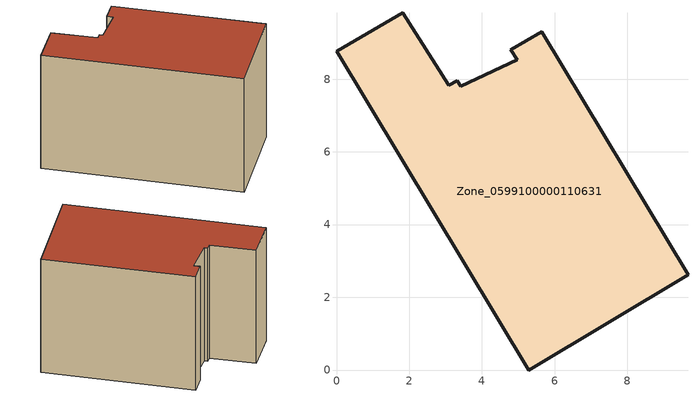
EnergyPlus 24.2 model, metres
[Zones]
Zone_0599100000110631
 floor ground (C_G): 4.8,8.81 5.64,9.3 9.66,2.63 5.28,0 0,8.77 1.82,9.82 3.09,7.83 3.32,7.96 3.42,7.8 4.97,8.53 z0
 wall outside (C_F): 5.28,0 9.66,2.63 5.64,9.3 4.8,8.81 4.97,8.53 3.42,7.8 3.32,7.96 3.09,7.83 1.82,9.82 0,8.77 5.28,0 z0:6.64
 roof outside (C_R): 5.64,9.3 4.8,8.81 4.97,8.53 3.42,7.8 3.32,7.96 3.09,7.83 1.82,9.82 0,8.77 5.28,0 9.66,2.63 z6.64
[BUILDING]
Pand.0599100000110631: North Axis=0; Terrain=City; Loads Convergence Tolerance Value=0.04; Temperature Convergence Tolerance Value=0.4; Solar Distribution=FullExterior; Maximum Number of Warmup Days=25; Minimum Number of Warmup Days=1
[Site:Location]
Rotterdam.The.Hague.AP_ZH_NLD Design_Conditions: Latitude=51.96; Longitude=4.45; Time Zone=1; Elevation=-4.5
[SITE:GROUNDTEMPERATURE:BUILDINGSURFACE]
18, 18, 18, 18, 18, 18, 18, 18, 18, 18, 18, 18
[MATERIAL] Thermal Absorptance=0.9; Solar Absorptance=0.7; Visible Absorptance=0.7
Name | Roughness | Thickness | Conductivity | Density | Specific Heat
G.TI.1946 | MediumSmooth | 0.15 | 1 | 540 | 1210
F.TI.1946 | Rough | 0.3 | 0.857143 | 1920 | 840
R.TI.1946 | MediumRough | 0.2 | 0.1 | 1500 | 1000
[CONSTRUCTION]
C_G: G.TI.1946
C_F: F.TI.1946
C_R: R.TI.1946
[ZONE]
Zone_0599100000110631: Type=1; Multiplier=1; Ceiling Height=Autocalculate; Volume=Autocalculate; Floor Area=autocalculate; Part of Total Floor Area=Yes
[ZONEINFILTRATION:DESIGNFLOWRATE]
Infil_Zone_0599100000110631: Zone or ZoneList or Space or SpaceList=Zone_0599100000110631; Schedule=AlwaysOn; Design Flow Rate Calculation Method=Flow/Area; Flow Rate per Floor Area=0.003; Constant Term Coefficient=1; Temperature Term Coefficient=0; Velocity Term Coefficient=0; Velocity Squared Term Coefficient=0
[HVACTEMPLATE:ZONE:IDEALLOADSAIRSYSTEM]
Zone_0599100000110631: Maximum Heating Supply Air Temperature=50; Minimum Cooling Supply Air Temperature=13; Maximum Heating Supply Air Humidity Ratio=0.0156; Minimum Cooling Supply Air Humidity Ratio=0.0077; Heating Limit=NoLimit; Cooling Limit=NoLimit; Dehumidification Control Type=ConstantSensibleHeatRatio; Cooling Sensible Heat Ratio=0.7; Dehumidification Setpoint=60; Humidification Control Type=None; Humidification Setpoint=30; Outdoor Air Method=None; Outdoor Air Flow Rate per Person=0.00944; Outdoor Air Flow Rate per Zone Floor Area=0; Outdoor Air Flow Rate per Zone=0; Demand Controlled Ventilation Type=None; Outdoor Air Economizer Type=NoEconomizer; Heat Recovery Type=None; Sensible Heat Recovery Effectiveness=0.7; Latent Heat Recovery Effectiveness=0.65
[ZONECONTROL:THERMOSTAT]
ThermostatControl_Zone_0599100000110631: Zone or ZoneList=Zone_0599100000110631; Control Type Schedule=DualSetpointControlType; Control 1=Thermostat_Zone_0599100000110631; Temperature Difference Between Cutout And Setpoint=0
[THERMOSTATSETPOINT:DUALSETPOINT]
Thermostat_Zone_0599100000110631: Heating Setpoint Temperature Schedule=HeatingSetpoint_Zone_0599100000110631; Cooling Setpoint Temperature Schedule=CoolingSetpoint_Zone_0599100000110631
[SCHEDULE:COMPACT]
HeatingSetpoint_Zone_0599100000110631: Through: 12/31, For: AllDays, Until: 24:00, 21
CoolingSetpoint_Zone_0599100000110631: Through: 12/31, For: AllDays, Until: 24:00, 24
DualSetpointControlType: Through: 12/31, For: AllDays, Until: 24:00, 4
AlwaysOn: Through: 12/31, For: AllDays, Until: 24:00, 1
